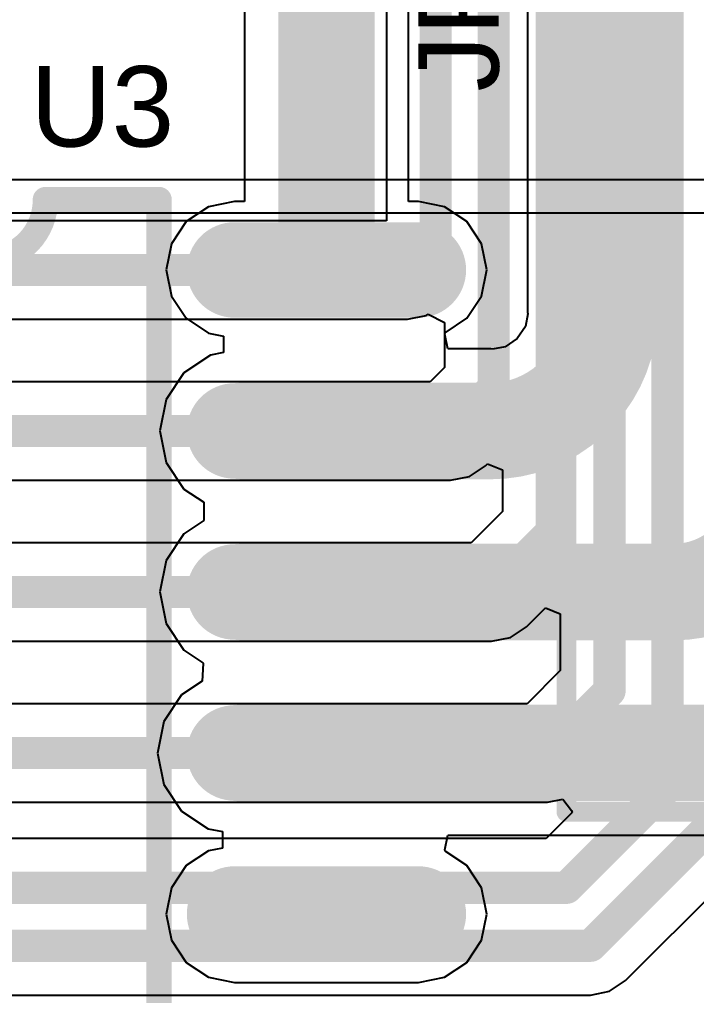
# Model space of a CAD drawing. Header units: inches. Extents: x -13 to 356, y -4 to 120.
# Drawn here: x 21.18 to 26.52, y 1.44 to 9.14 of the extents above; entities that cross this region are included whole.
import ezdxf

# ---------------------------------------------------------------- set-up
doc = ezdxf.new("R2010")
doc.units = ezdxf.units.IN
for name, color, linetype in [('Bottom Layer', 5, 'Continuous'), ('POWER', 76, 'Continuous'), ('Top Layer', 1, 'Continuous'), ('Top Overlay', 2, 'Continuous'), ('Top Paste', 8, 'Continuous'), ('Top Solder', 216, 'Continuous')]:
    doc.layers.add(name, color=color, linetype=linetype)
doc.styles.add('Arial', font='', dxfattribs={"height": 0.2})
doc.styles.get('Arial').set_extended_font_data('Arial')

# ---------------------------------------------------------------- blocks, each defined once
blk = doc.blocks.new('SOP16_34')
at = {"layer": 'Top Layer'}
h = blk.add_hatch(color=1, dxfattribs=at)
edge = h.paths.add_edge_path()
edge.add_arc((3.4174, 4.445), 0.275, 270, 450)
edge.add_line((3.4174, 4.72), (1.9674, 4.72))
edge.add_arc((1.9674, 4.445), 0.275, 90, 270)
edge.add_line((1.9674, 4.17), (3.4174, 4.17))
h = blk.add_hatch(color=1, dxfattribs=at)
edge = h.paths.add_edge_path()
edge.add_arc((3.4174, 3.175), 0.275, 270, 450)
edge.add_line((3.4174, 3.45), (1.9674, 3.45))
edge.add_arc((1.9674, 3.175), 0.275, 90, 270)
edge.add_line((1.9674, 2.9), (3.4174, 2.9))
h = blk.add_hatch(color=1, dxfattribs=at)
edge = h.paths.add_edge_path()
edge.add_arc((3.4174, 1.905), 0.275, 270, 450)
edge.add_line((3.4174, 2.18), (1.9674, 2.18))
edge.add_arc((1.9674, 1.905), 0.275, 90, 270)
edge.add_line((1.9674, 1.63), (3.4174, 1.63))
h = blk.add_hatch(color=1, dxfattribs=at)
edge = h.paths.add_edge_path()
edge.add_arc((3.4174, 0.635), 0.275, 270, 450)
edge.add_line((3.4174, 0.91), (1.9674, 0.91))
edge.add_arc((1.9674, 0.635), 0.275, 90, 270)
edge.add_line((1.9674, 0.36), (3.4174, 0.36))
h = blk.add_hatch(color=1, dxfattribs=at)
edge = h.paths.add_edge_path()
edge.add_arc((3.4174, -0.635), 0.275, 270, 450)
edge.add_line((3.4174, -0.36), (1.9674, -0.36))
edge.add_arc((1.9674, -0.635), 0.275, 90, 270)
edge.add_line((1.9674, -0.91), (3.4174, -0.91))
at = {"layer": 'Top Paste'}
h = blk.add_hatch(color=8, dxfattribs=at)
edge = h.paths.add_edge_path()
edge.add_arc((3.4174, 4.445), 0.275, 270, 450)
edge.add_line((3.4174, 4.72), (1.9674, 4.72))
edge.add_arc((1.9674, 4.445), 0.275, 90, 270)
edge.add_line((1.9674, 4.17), (3.4174, 4.17))
h = blk.add_hatch(color=8, dxfattribs=at)
edge = h.paths.add_edge_path()
edge.add_arc((3.4174, 3.175), 0.275, 270, 450)
edge.add_line((3.4174, 3.45), (1.9674, 3.45))
edge.add_arc((1.9674, 3.175), 0.275, 90, 270)
edge.add_line((1.9674, 2.9), (3.4174, 2.9))
h = blk.add_hatch(color=8, dxfattribs=at)
edge = h.paths.add_edge_path()
edge.add_arc((3.4174, 1.905), 0.275, 270, 450)
edge.add_line((3.4174, 2.18), (1.9674, 2.18))
edge.add_arc((1.9674, 1.905), 0.275, 90, 270)
edge.add_line((1.9674, 1.63), (3.4174, 1.63))
h = blk.add_hatch(color=8, dxfattribs=at)
edge = h.paths.add_edge_path()
edge.add_arc((3.4174, 0.635), 0.275, 270, 450)
edge.add_line((3.4174, 0.91), (1.9674, 0.91))
edge.add_arc((1.9674, 0.635), 0.275, 90, 270)
edge.add_line((1.9674, 0.36), (3.4174, 0.36))
h = blk.add_hatch(color=8, dxfattribs=at)
edge = h.paths.add_edge_path()
edge.add_arc((3.4174, -0.635), 0.275, 270, 450)
edge.add_line((3.4174, -0.36), (1.9674, -0.36))
edge.add_arc((1.9674, -0.635), 0.275, 90, 270)
edge.add_line((1.9674, -0.91), (3.4174, -0.91))
at = {"layer": 'Top Solder'}
h = blk.add_hatch(color=216, dxfattribs=at)
edge = h.paths.add_edge_path()
edge.add_arc((3.4174, 4.445), 0.3766, 270, 450)
edge.add_line((3.4174, 4.8216), (1.9674, 4.8216))
edge.add_arc((1.9674, 4.445), 0.3766, 90, 270)
edge.add_line((1.9674, 4.0684), (3.4174, 4.0684))
h = blk.add_hatch(color=216, dxfattribs=at)
edge = h.paths.add_edge_path()
edge.add_arc((3.4174, 3.175), 0.3766, 270, 450)
edge.add_line((3.4174, 3.5516), (1.9674, 3.5516))
edge.add_arc((1.9674, 3.175), 0.3766, 90, 270)
edge.add_line((1.9674, 2.7984), (3.4174, 2.7984))
h = blk.add_hatch(color=216, dxfattribs=at)
edge = h.paths.add_edge_path()
edge.add_arc((3.4174, 1.905), 0.3766, 270, 450)
edge.add_line((3.4174, 2.2816), (1.9674, 2.2816))
edge.add_arc((1.9674, 1.905), 0.3766, 90, 270)
edge.add_line((1.9674, 1.5284), (3.4174, 1.5284))
h = blk.add_hatch(color=216, dxfattribs=at)
edge = h.paths.add_edge_path()
edge.add_arc((3.4174, 0.635), 0.3766, 270, 450)
edge.add_line((3.4174, 1.0116), (1.9674, 1.0116))
edge.add_arc((1.9674, 0.635), 0.3766, 90, 270)
edge.add_line((1.9674, 0.2584), (3.4174, 0.2584))
h = blk.add_hatch(color=216, dxfattribs=at)
edge = h.paths.add_edge_path()
edge.add_arc((3.4174, -0.635), 0.3766, 270, 450)
edge.add_line((3.4174, -0.2584), (1.9674, -0.2584))
edge.add_arc((1.9674, -0.635), 0.3766, 90, 270)
edge.add_line((1.9674, -1.0116), (3.4174, -1.0116))
at = {"layer": 'Top Overlay'}
for points in [[(0.4746, 4.9966, 0.2, 0.2, -1.001675), (-0.4746, 4.9966, 0.2, 0.2, 0)], [(0.4746, 5, 0.2, 0.2, 0), (1.3716, 5, 0.2, 0.2, 0)], [(1.3716, -5, 0.2, 0.2, 0), (1.3716, 5, 0.2, 0.2, 0)]]:
    blk.add_lwpolyline(points, format="xyseb", dxfattribs=at)
for points in [[(0.4246, 5, 0.1, 0.1, 1), (0.5246, 5, 0.1, 0.1, 1)], [(0.4246, 4.9966, 0.1, 0.1, 1), (0.5246, 4.9966, 0.1, 0.1, 1)], [(1.3216, 5, 0.1, 0.1, 1), (1.4216, 5, 0.1, 0.1, 1)], [(1.3216, 5, 0.1, 0.1, 1), (1.4216, 5, 0.1, 0.1, 1)]]:
    blk.add_lwpolyline(points, format="xyseb", close=True, dxfattribs=at)
blk = doc.blocks.new('XH2_54_LI_5P_37')
at = {"layer": 'Top Overlay'}
for points in [[(7.52, -3.4544, 0.1565, 0.1565, 0), (7.52, 2.4892, 0.1565, 0.1565, 0)], [(7.52, -3.4544, 0.1565, 0.1565, 0), (-7.48, -3.4544, 0.1565, 0.1565, 0)]]:
    blk.add_lwpolyline(points, format="xyseb", dxfattribs=at)
blk.add_lwpolyline([(7.4809, -3.4544, 0.0782, 0.0782, 1), (7.5591, -3.4544, 0.0782, 0.0782, 1)], format="xyseb", close=True, dxfattribs=at)
blk.add_lwpolyline([(7.4809, -3.4544, 0.0782, 0.0782, 1), (7.5591, -3.4544, 0.0782, 0.0782, 1)], format="xyseb", close=True, dxfattribs=at)

msp = doc.modelspace()

# ---------------------------------------------------------------- linework, layer by layer
at = {"layer": 'Bottom Layer'}
for p, q in [((24.0768, 11.3276), (24.0768, 7.552)), ((24.0768, 7.552), (19.8215, 7.552)), ((19.8215, 6.7751), (24.2417, 6.7751)), ((24.2417, 6.7751), (24.3903, 6.8046)), ((24.3903, 6.8046), (24.407, 6.8158)), ((24.407, 6.8158), (24.534, 6.7479)), ((24.534, 6.7479), (24.534, 6.3939)), ((24.534, 6.3939), (24.4221, 6.282)), ((24.4221, 6.282), (19.8215, 6.282)), ((24.8577, 5.6188), (24.8739, 5.635)), ((24.8739, 5.635), (24.9912, 5.5864)), ((24.7317, 5.5346), (24.8577, 5.6188)), ((24.9912, 5.5864), (24.9912, 5.2584)), ((19.8215, 5.5051), (24.583, 5.5051)), ((24.583, 5.5051), (24.7317, 5.5346)), ((24.9912, 5.2584), (24.7449, 5.012)), ((24.7449, 5.012), (19.8215, 5.012)), ((25.1805, 4.3488), (25.3311, 4.4995)), ((25.3311, 4.4995), (25.4484, 4.4509)), ((25.4484, 4.4509), (25.4484, 4.0049)), ((25.0544, 4.2646), (25.1805, 4.3488)), ((19.8215, 4.2351), (24.9058, 4.2351)), ((24.9058, 4.2351), (25.0544, 4.2646)), ((25.4484, 4.0049), (25.1856, 3.742)), ((25.1856, 3.742), (19.8215, 3.742)), ((19.8215, 2.9651), (25.3465, 2.9651)), ((25.3465, 2.9651), (25.4681, 2.9893)), ((25.4681, 2.9893), (25.5361, 2.9003)), ((25.543, 2.8845), (25.3373, 2.6788)), ((25.5361, 2.9003), (25.543, 2.8845)), ((25.3373, 2.6788), (18.6073, 2.6788)), ((25.9622, 1.5584), (27.026, 2.6222)), ((25.8362, 1.4742), (25.9622, 1.5584)), ((25.6876, 1.4447), (25.8362, 1.4742)), ((18.2571, 1.4447), (25.6876, 1.4447))]:
    msp.add_line(p, q, dxfattribs=at)
for points in [[(26.2941, 3.0863, 0.254, 0.254, 0), (26.2941, 32.6442, 0.254, 0.254, 0)], [(25.8369, 3.844, 0.254, 0.254, 0), (25.8369, 25.7519, 0.254, 0.254, 0)], [(25.3797, 5.0975, 0.254, 0.254, 0), (25.3797, 25.5626, 0.254, 0.254, 0)], [(24.9225, 6.233, 0.254, 0.254, 0), (24.9225, 25.3732, 0.254, 0.254, 0)], [(24.4653, 7.3872, 0.254, 0.254, 0), (24.4653, 25.1838, 0.254, 0.254, 0)], [(24.2417, 7.1635, 0.254, 0.254, 0), (24.4653, 7.3872, 0.254, 0.254, 0)], [(19.4915, 7.1635, 0.254, 0.254, 0), (24.2417, 7.1635, 0.254, 0.254, 0)], [(24.583, 5.8935, 0.254, 0.254, 0), (24.9225, 6.233, 0.254, 0.254, 0)], [(19.4915, 5.8935, 0.254, 0.254, 0), (24.583, 5.8935, 0.254, 0.254, 0)], [(24.9058, 4.6235, 0.254, 0.254, 0), (25.3797, 5.0975, 0.254, 0.254, 0)], [(19.4915, 4.6235, 0.254, 0.254, 0), (24.9058, 4.6235, 0.254, 0.254, 0)], [(25.3465, 3.3535, 0.254, 0.254, 0), (25.8369, 3.844, 0.254, 0.254, 0)], [(19.4915, 3.3535, 0.254, 0.254, 0), (25.3465, 3.3535, 0.254, 0.254, 0)], [(25.4982, 2.2903, 0.254, 0.254, 0), (26.2941, 3.0863, 0.254, 0.254, 0)], [(25.6876, 1.8331, 0.254, 0.254, 0), (26.7513, 2.8969, 0.254, 0.254, 0)], [(18.4464, 2.2903, 0.254, 0.254, 0), (25.4982, 2.2903, 0.254, 0.254, 0)], [(18.2571, 1.8331, 0.254, 0.254, 0), (25.6876, 1.8331, 0.254, 0.254, 0)]]:
    msp.add_lwpolyline(points, format="xyseb", dxfattribs=at)
for points in [[(24.4018, 7.3872, 0.127, 0.127, 1), (24.5288, 7.3872, 0.127, 0.127, 1)], [(24.4018, 7.3872, 0.127, 0.127, 1), (24.5288, 7.3872, 0.127, 0.127, 1)], [(24.1782, 7.1635, 0.127, 0.127, 1), (24.3052, 7.1635, 0.127, 0.127, 1)], [(24.1782, 7.1635, 0.127, 0.127, 1), (24.3052, 7.1635, 0.127, 0.127, 1)], [(24.859, 6.233, 0.127, 0.127, 1), (24.986, 6.233, 0.127, 0.127, 1)], [(24.859, 6.233, 0.127, 0.127, 1), (24.986, 6.233, 0.127, 0.127, 1)], [(24.5195, 5.8935, 0.127, 0.127, 1), (24.6465, 5.8935, 0.127, 0.127, 1)], [(24.5195, 5.8935, 0.127, 0.127, 1), (24.6465, 5.8935, 0.127, 0.127, 1)], [(25.3162, 5.0975, 0.127, 0.127, 1), (25.4432, 5.0975, 0.127, 0.127, 1)], [(25.3162, 5.0975, 0.127, 0.127, 1), (25.4432, 5.0975, 0.127, 0.127, 1)], [(24.8423, 4.6235, 0.127, 0.127, 1), (24.9693, 4.6235, 0.127, 0.127, 1)], [(24.8423, 4.6235, 0.127, 0.127, 1), (24.9693, 4.6235, 0.127, 0.127, 1)], [(25.7734, 3.844, 0.127, 0.127, 1), (25.9004, 3.844, 0.127, 0.127, 1)], [(25.7734, 3.844, 0.127, 0.127, 1), (25.9004, 3.844, 0.127, 0.127, 1)], [(25.283, 3.3535, 0.127, 0.127, 1), (25.41, 3.3535, 0.127, 0.127, 1)], [(25.283, 3.3535, 0.127, 0.127, 1), (25.41, 3.3535, 0.127, 0.127, 1)], [(26.2306, 3.0863, 0.127, 0.127, 1), (26.3576, 3.0863, 0.127, 0.127, 1)], [(26.2306, 3.0863, 0.127, 0.127, 1), (26.3576, 3.0863, 0.127, 0.127, 1)], [(25.4347, 2.2903, 0.127, 0.127, 1), (25.5617, 2.2903, 0.127, 0.127, 1)], [(25.4347, 2.2903, 0.127, 0.127, 1), (25.5617, 2.2903, 0.127, 0.127, 1)], [(25.6241, 1.8331, 0.127, 0.127, 1), (25.7511, 1.8331, 0.127, 0.127, 1)], [(25.6241, 1.8331, 0.127, 0.127, 1), (25.7511, 1.8331, 0.127, 0.127, 1)]]:
    msp.add_lwpolyline(points, format="xyseb", close=True, dxfattribs=at)
at = {"layer": 'POWER'}
for p, q in [((27.8472, 7.8743), (19.9378, 7.8743)), ((19.9378, 7.6153), (27.8762, 7.6153))]:
    msp.add_line(p, q, dxfattribs=at)
at = {"layer": 'Top Layer'}
for p, q in [((25.1895, 11.7042), (25.1895, 6.8303)), ((22.9559, 11.4656), (22.9559, 7.7029)), ((24.2508, 7.7029), (24.2508, 11.4656)), ((22.8784, 7.7029), (22.672, 7.6618)), ((22.9559, 7.7029), (22.8784, 7.7029)), ((24.3284, 7.7029), (24.2508, 7.7029)), ((24.5348, 7.6618), (24.3284, 7.7029)), ((22.672, 7.6618), (22.497, 7.5449)), ((24.7098, 7.5449), (24.5348, 7.6618)), ((22.497, 7.5449), (22.3801, 7.3699)), ((24.8267, 7.3699), (24.7098, 7.5449)), ((22.3801, 7.3699), (22.339, 7.1635)), ((24.8678, 7.1635), (24.8267, 7.3699)), ((22.339, 7.1635), (22.3801, 6.9571)), ((24.8267, 6.9571), (24.8678, 7.1635)), ((22.3801, 6.9571), (22.497, 6.7821)), ((24.7098, 6.7821), (24.8267, 6.9571)), ((22.497, 6.7821), (22.672, 6.6652)), ((24.5389, 6.668), (24.7098, 6.7821)), ((25.1922, 6.8168), (25.1724, 6.7175)), ((25.1895, 6.8303), (25.1922, 6.8168)), ((25.1724, 6.7175), (25.1085, 6.6219)), ((22.672, 6.6652), (22.7909, 6.6416)), ((22.7909, 6.6416), (22.7909, 6.5121)), ((24.5365, 6.6568), (24.5389, 6.668)), ((24.56, 6.541), (24.5365, 6.6568)), ((25.1085, 6.6219), (25.0129, 6.558)), ((25.0129, 6.558), (24.9137, 6.5383)), ((22.6884, 6.4917), (22.4783, 6.3513)), ((22.7909, 6.5121), (22.6884, 6.4917)), ((24.9001, 6.541), (24.56, 6.541)), ((24.9137, 6.5383), (24.9001, 6.541)), ((22.4783, 6.3513), (22.338, 6.1413)), ((22.338, 6.1413), (22.2887, 5.8935)), ((22.2887, 5.8935), (22.338, 5.6458)), ((22.338, 5.6458), (22.4783, 5.4357)), ((22.4783, 5.4357), (22.6354, 5.3308)), ((22.6354, 5.3308), (22.6354, 5.1863)), ((22.6354, 5.1863), (22.4783, 5.0813)), ((22.4783, 5.0813), (22.338, 4.8713)), ((22.338, 4.8713), (22.2887, 4.6235)), ((22.2887, 4.6235), (22.338, 4.3758)), ((22.338, 4.3758), (22.4783, 4.1657)), ((22.4783, 4.1657), (22.6288, 4.0651)), ((22.6309, 4.0594), (22.6214, 3.919)), ((22.6288, 4.0651), (22.6309, 4.0594)), ((22.6214, 3.919), (22.4602, 3.8113)), ((22.4602, 3.8113), (22.3198, 3.6013)), ((22.3198, 3.6013), (22.2706, 3.3535)), ((22.2706, 3.3535), (22.3198, 3.1058)), ((22.3198, 3.1058), (22.4602, 2.8957)), ((22.4602, 2.8957), (22.6702, 2.7554)), ((22.6702, 2.7554), (22.7818, 2.7332)), ((22.7818, 2.7332), (22.7818, 2.6037)), ((24.5365, 2.5902), (24.56, 2.7061)), ((24.56, 2.7061), (30.0023, 2.7061)), ((22.672, 2.5818), (22.497, 2.4649)), ((22.7818, 2.6037), (22.672, 2.5818)), ((24.5389, 2.5791), (24.5365, 2.5902)), ((24.7098, 2.4649), (24.5389, 2.5791)), ((22.497, 2.4649), (22.3801, 2.2899)), ((24.8267, 2.2899), (24.7098, 2.4649)), ((22.3801, 2.2899), (22.339, 2.0835)), ((24.8678, 2.0835), (24.8267, 2.2899)), ((22.339, 2.0835), (22.3801, 1.8771)), ((24.8267, 1.8771), (24.8678, 2.0835)), ((22.3801, 1.8771), (22.497, 1.7021)), ((24.7098, 1.7021), (24.8267, 1.8771)), ((22.497, 1.7021), (22.672, 1.5852)), ((24.5348, 1.5852), (24.7098, 1.7021)), ((22.672, 1.5852), (22.8784, 1.5442)), ((22.8784, 1.5442), (24.3284, 1.5442)), ((24.3284, 1.5442), (24.5348, 1.5852))]:
    msp.add_line(p, q, dxfattribs=at)
for points in [[(25.8369, 6.8303, 0.762, 0.762, 0), (25.8369, 11.7042, 0.762, 0.762, 0)], [(23.6034, 7.2755, 0.762, 0.762, 0), (23.6034, 11.4656, 0.762, 0.762, 0)], [(25.8369, 6.8303, 0.762, 0.762, -0.414214), (24.9001, 5.8935, 0.762, 0.762, 0)], [(22.9361, 5.8935, 0.762, 0.762, 0), (23.6034, 5.8935, 0.762, 0.762, 0)], [(23.6034, 5.8935, 0.762, 0.762, 0), (24.9001, 5.8935, 0.762, 0.762, 0)], [(27.1582, 5.4311, 0.762, 0.762, -0.414214), (26.3506, 4.6235, 0.762, 0.762, 0)], [(22.9361, 4.6235, 0.762, 0.762, 0), (23.6034, 4.6235, 0.762, 0.762, 0)], [(23.6034, 4.6235, 0.762, 0.762, 0), (26.3506, 4.6235, 0.762, 0.762, 0)], [(22.918, 3.3535, 0.762, 0.762, 0), (23.6034, 3.3535, 0.762, 0.762, 0)], [(23.6034, 3.3535, 0.762, 0.762, 0), (30.0023, 3.3535, 0.762, 0.762, 0)]]:
    msp.add_lwpolyline(points, format="xyseb", dxfattribs=at)
for points in [[(23.4129, 7.2755, 0.381, 0.381, 1), (23.7939, 7.2755, 0.381, 0.381, 1)], [(25.6464, 6.8303, 0.381, 0.381, 1), (26.0274, 6.8303, 0.381, 0.381, 1)], [(25.6464, 6.8303, 0.381, 0.381, 1), (26.0274, 6.8303, 0.381, 0.381, 1)], [(22.7456, 5.8935, 0.381, 0.381, 1), (23.1266, 5.8935, 0.381, 0.381, 1)], [(23.4129, 5.8935, 0.381, 0.381, 1), (23.7939, 5.8935, 0.381, 0.381, 1)], [(23.4129, 5.8935, 0.381, 0.381, 1), (23.7939, 5.8935, 0.381, 0.381, 1)], [(24.7096, 5.8935, 0.381, 0.381, 1), (25.0906, 5.8935, 0.381, 0.381, 1)], [(24.7096, 5.8935, 0.381, 0.381, 1), (25.0906, 5.8935, 0.381, 0.381, 1)], [(22.7456, 4.6235, 0.381, 0.381, 1), (23.1266, 4.6235, 0.381, 0.381, 1)], [(23.4129, 4.6235, 0.381, 0.381, 1), (23.7939, 4.6235, 0.381, 0.381, 1)], [(23.4129, 4.6235, 0.381, 0.381, 1), (23.7939, 4.6235, 0.381, 0.381, 1)], [(26.1601, 4.6235, 0.381, 0.381, 1), (26.5411, 4.6235, 0.381, 0.381, 1)], [(26.1601, 4.6235, 0.381, 0.381, 1), (26.5411, 4.6235, 0.381, 0.381, 1)], [(22.7275, 3.3535, 0.381, 0.381, 1), (23.1085, 3.3535, 0.381, 0.381, 1)], [(23.4129, 3.3535, 0.381, 0.381, 1), (23.7939, 3.3535, 0.381, 0.381, 1)], [(23.4129, 3.3535, 0.381, 0.381, 1), (23.7939, 3.3535, 0.381, 0.381, 1)]]:
    msp.add_lwpolyline(points, format="xyseb", close=True, dxfattribs=at)

# ---------------------------------------------------------------- block references
at = {"rotation": 270}
msp.add_blockref('XH2_54_LI_5P_37', (28.9512, 10.4089), dxfattribs=at)
msp.add_blockref('SOP16_34', (20.911, 2.7185))

# ---------------------------------------------------------------- texts
at = {"layer": 'Top Overlay', "style": 'Arial'}
msp.add_text('JP1', height=0.635, rotation=90, dxfattribs=at).set_placement((24.9623, 8.5695))
msp.add_text('U3', height=0.635, dxfattribs=at).set_placement((21.2679, 8.1366))

doc.saveas('drawing.dxf')
